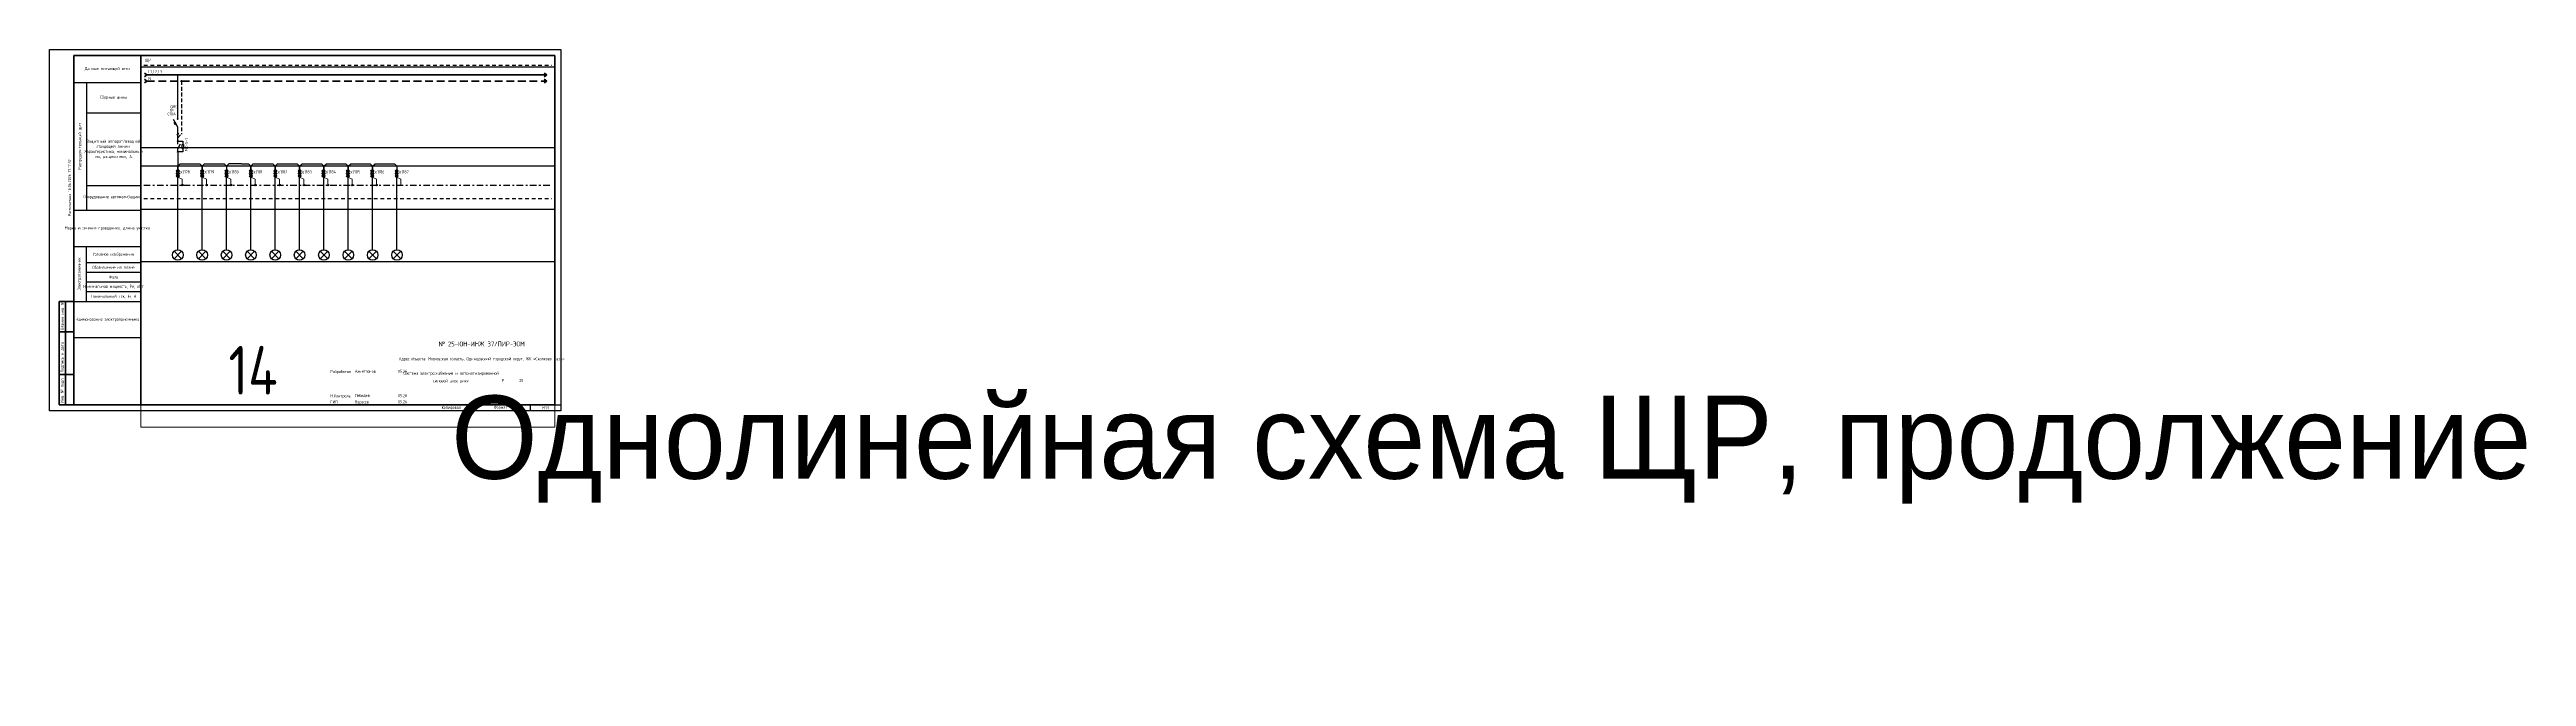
# Paper-space layout 'ЩР-1 (14)' of a CAD drawing. Header units: millimetres. Extents: x 0 to 2035, y -218 to 297.
# The model-space entities are those that its viewports show. They can reach past a viewport. Long polylines and large blocks are cut down to what shows.
import ezdxf
from ezdxf.enums import TextEntityAlignment as Align

# ---------------------------------------------------------------- set-up
doc = ezdxf.new("R2018")
doc.units = ezdxf.units.MM
for name, pattern in [('HIDDEN2', [4.7625, 3.175, -1.5875]), ('JIS_02_0.7', [1.35, 0.75, -0.6]), ('Штрихштриховая', [10.936111, 5.291667, -2.116667, 1.411111, -2.116667])]:
    doc.linetypes.add(name, pattern=pattern)
doc.layers.add('0-Область подсчета', color=152, linetype='Continuous', plot=False, transparency=0.5)
doc.layers.add('0_UNC Defpoints ЭОМ', color=6, linetype='Continuous', plot=False)
for name, color, linetype in [('0_XT', 7, 'Continuous'), ('0_Рамка', 7, 'Continuous'), ('Нумерация QF', 7, 'Continuous')]:
    doc.layers.add(name, color=color, linetype=linetype)
doc.layers.add('_0_ PE_проводник', color=3, linetype='Штрихштриховая', lineweight=20)
doc.styles.get("Standard").update_dxf_attribs({"font": 'arial.ttf'})
doc.styles.add('UNC_A', font='GOST2304A.ttf')
doc.styles.add('Unecom', font='GOST2304A.ttf', dxfattribs={"height": 2.5})
doc.styles.add('СПДС', font='isocpeur.ttf', dxfattribs={"width": 0.8, "height": 2.5})

# ---------------------------------------------------------------- blocks, each defined once
blk = doc.blocks.new('*U51')
at = {"lineweight": 60, "ltscale": 10}
for p, q in [((20, 292), (415, 292)), ((20, 5), (20, 292)), ((415, 292), (415, 5)), ((8, 90), (20, 90)), ((8, 5), (8, 90)), ((13, 90), (13, 5)), ((20, 90), (20, 5)), ((20, 90), (20, 5)), ((8, 65), (20, 65)), ((8, 30), (20, 30)), ((20, 5), (8, 5)), ((415, 5), (20, 5))]:
    blk.add_line(p, q, dxfattribs=at)
at = {"layer": '0_UNC Defpoints ЭОМ', "ltscale": 10}
blk.add_lwpolyline([(420, 0), (0, 0), (0, 297), (420, 297)], close=True, dxfattribs=at)
at = {"layer": '0_UNC Defpoints ЭОМ', "lineweight": 30}
blk.add_lwpolyline([(395, 5), (420, 5), (420, 0), (395, 0)], close=True, dxfattribs=at)
at = {"char_height": 2.5, "attachment_point": 4, "rotation": 90, "style": 'Unecom'}
for s, insert, width in [('{\\fGOST type A|b0|i1|c204|p34; }Взамен инв. №', (10.5, 65), 25), (' Подпись и дата', (10.5, 30), 35), (' Инв. № подл.', (10.5, 5), 24.419)]:
    blk.add_mtext(s, dxfattribs=dict(at, insert=insert, width=width))
at = {"style": 'Unecom'}
for s, insert, char_height, width, attachment_point, line_spacing_factor in [('Адрес объекта: Московская область, Одинцовский городской округ, ЖК «Сколково Парк»', (355, 42.5), 2.5, 115, 5, 1.5), ('№ 25-ЮН-ИНЖ 37/ПИР-ЭОМ', (355, 55), 4, 120, 5, 2), ('Разработал', (230.7, 32), 2.5, 20, 4, 2), ('Ахметзянов', (250.8, 32.5), 2.5, 19.921, 4, 2), ('05.26', (290, 32.5), 2.5, 10, 5, 2), ('Система электроснабжения и автоматизированной силовой электрики', (330, 27.5), 2.5, 70, 5, 1.5), ('Р', (372.5, 25), 2.5, 15, 5, 2), ('Н.Контроль', (230.7, 12), 2.5, 20, 4, 2), ('ГИП', (230.7, 7.3), 2.5, 20, 4, 2), ('Лебедев', (250.8, 12.5), 2.5, 19.921, 4, 2), ('Вересов', (250.8, 7), 2.5, 19.921, 4, 2), ('05.26', (290, 12.5), 2.5, 10, 5, 2), ('05.26', (290, 7.5), 2.5, 10, 5, 2)]:
    blk.add_mtext(s, dxfattribs=dict(at, insert=insert, char_height=char_height, width=width, attachment_point=attachment_point, line_spacing_factor=line_spacing_factor))
at = {"char_height": 2.5, "attachment_point": 4, "style": 'Unecom'}
for s, insert, width in [('Формат  ', (364.9, 2.6), 50), ('\\pi1; ', (250, -133.2), 20), ('\\pi1; ', (250, -133.2), 20), ('\\pxi0.4; ', (250, -133.2), 20), ('\\pi1; ', (512.5, -218.3), 20), ('\\pi1; ', (512.5, -218.3), 20), ('\\pxi0.4; ', (512.5, -218.3), 20)]:
    blk.add_mtext(s, dxfattribs=dict(at, insert=insert, width=width))
at = {"style": 'Unecom'}
blk.add_attdef('ЛИСТ_№', text='', height=2.5, dxfattribs=at).set_placement((387.5, 25), align=Align.MIDDLE_CENTER)
blk.add_attdef('КОЛ-ВО_ЛИСТОВ', text='', height=2.5, dxfattribs=at).set_placement((404.7, 23.7), align=Align.CENTER)
at = {"lineweight": 30, "flags": 104}
blk.add_attdef('ОПИСАНИЕ_ЛИСТА', text='', height=2.5, dxfattribs=at).set_placement((329.9, 12.5), align=Align.MIDDLE_CENTER)
at = {"style": 'Unecom', "flags": 8}
blk.add_attdef('ФОРМАТ_БУМАГИ', (379.4, 1.3), '', height=2.5, dxfattribs=at)
at = {"layer": '0_Рамка', "style": 'СПДС', "width": 0.8}
blk.add_text('Распечатано 18.06.2026 17:17:32', height=2.5, rotation=90, dxfattribs=at).set_placement((16.5, 160), align=Align.MIDDLE_LEFT)
at = {"layer": 'Defpoints', "insert": (330, 2.5), "char_height": 2.5, "width": 70, "attachment_point": 5, "style": 'Unecom'}
blk.add_mtext('Копировал', dxfattribs=at)
blk = doc.blocks.new('_Боковик_схема Юником')
at = {"color": 0, "lineweight": -2, "ltscale": 3}
blk.add_lwpolyline([(0, 232), (55, 232), (55, 0), (0, 0)], close=True, dxfattribs=at)
for points in [[(0, 210), (55, 210), (55, 125), (10.3, 125)], [(10.3, 210), (10.3, 105)], [(10.3, 185), (55, 185)], [(0, 105), (55, 105)], [(0, 75), (55, 75)], [(10, 75), (10, 30)], [(10, 62), (51.8, 62)], [(10, 62), (55, 62)], [(10, 54), (55, 54)], [(10, 46), (55, 46)], [(0, 30), (55, 30)], [(10, 38), (55, 38)]]:
    blk.add_lwpolyline(points, dxfattribs=at)
at = {"color": 0, "lineweight": -2, "char_height": 2.5, "attachment_point": 5, "style": 'Unecom'}
for s, insert, width in [('Данные питающей сети', (27.5, 221), 55), ('Сборные шины', (32.6, 197.5), 44.736), ('Защитный аппарат/вводной отходящей линии.\\PХарактеристика, номинальный ток, расцепитель, А.', (32.6, 155), 44.736), ('Оборудование автоматизации', (31, 115.7), 37.884), ('Марка и сечение проводника, длина участка', (27.5, 90), 55), ('Условное изображение', (32.5, 68.5), 45), ('Номинальная мощность, Рн, кВт', (32.5, 42), 45), ('Обозначение на плане', (32.5, 58), 45), ('Фаза', (32.5, 50), 45), ('Номинальный ток, Iн, А', (32.5, 34), 45), ('Наименование электроприемника', (27.5, 15), 55)]:
    blk.add_mtext(s, dxfattribs=dict(at, insert=insert, width=width))
at = {"color": 0, "lineweight": -2, "char_height": 2.5, "attachment_point": 5, "rotation": 90, "style": 'Unecom'}
for s, insert, width in [('Распределительный щит', (5.1, 157.5), 105), ('Электроприемник', (4.6, 52.5), 45)]:
    blk.add_mtext(s, dxfattribs=dict(at, insert=insert, width=width))
blk = doc.blocks.new('*U253')
at = {"color": 0, "lineweight": 30}
for p, q in [((-2.8, 2.8), (2.8, -2.8)), ((-2.8, -2.8), (2.8, 2.8))]:
    blk.add_line(p, q, dxfattribs=at)
blk.add_circle((0, 0), 4.33, dxfattribs=at)
blk = doc.blocks.new('*U254')
at = {"color": 0, "lineweight": 30}
for p, q in [((-2.8, 2.8), (2.8, -2.8)), ((-2.8, -2.8), (2.8, 2.8))]:
    blk.add_line(p, q, dxfattribs=at)
blk.add_circle((0, 0), 4.33, dxfattribs=at)
blk = doc.blocks.new('*U247')
at = {"color": 0, "lineweight": 30}
for p, q in [((-2.8, 2.8), (2.8, -2.8)), ((-2.8, -2.8), (2.8, 2.8))]:
    blk.add_line(p, q, dxfattribs=at)
blk.add_circle((0, 0), 4.33, dxfattribs=at)
blk = doc.blocks.new('*U252')
at = {"color": 0, "lineweight": 30}
for p, q in [((-2.8, 2.8), (2.8, -2.8)), ((-2.8, -2.8), (2.8, 2.8))]:
    blk.add_line(p, q, dxfattribs=at)
blk.add_circle((0, 0), 4.33, dxfattribs=at)
blk = doc.blocks.new('*U28')
at = {"lineweight": 25}
blk.add_line((-0.7, -0.7), (0.7, 0.7), dxfattribs=at)
blk = doc.blocks.new('*U291')
for p, q in [((0, -36.3), (0, 0)), ((0, -42.8), (-3.5, -36.7)), ((-0.4, -36.6), (0.4, -35.9)), ((0.4, -36.6), (-0.4, -35.9)), ((0, -54.3), (0, -42.8))]:
    blk.add_line(p, q)
at = {"color": 4, "linetype": 'HIDDEN2'}
for p in [(3, -5), (0, -51.6)]:
    blk.add_line(p, (3, -48.6), dxfattribs=at)
blk.add_lwpolyline([(-2.1, -41.1), (-3.1, -39.4), (-2.3, -38.9), (-1.3, -40.6)], close=True)
for centre in [(0, 0), (3, -5)]:
    blk.add_circle(centre, 0.5)
at = {"insert": (-6.2, -24.9), "char_height": 2.5, "attachment_point": 1, "style": 'Unecom'}
blk.add_mtext_dynamic_manual_height_columns('\\pxql;QF', width=5.707, gutter_width=12.5, heights=[4.37], dxfattribs=at)
at = {"style": 'Unecom'}
for tag, p in [('P', (-3.4, -30.4)), ('A', (-1.7, -33.3))]:
    blk.add_attdef(tag, text='', height=2.5, dxfattribs=at).set_placement(p, align=Align.RIGHT)
blk.add_attdef('N', (-3.2, -27.4), '', height=2.5, dxfattribs=at)
blk = doc.blocks.new('MK-5-1')
at = {"lineweight": 25}
for p, q in [((-0.5, -0.5), (0.5, 0.5)), ((-0.5, -15.3), (0.5, -14.2))]:
    blk.add_line(p, q, dxfattribs=at)
for p, q in [((0, -4.4), (0, -0.5)), ((0, -10.4), (3.7, -4)), ((0, -14.2), (0, -10.4))]:
    blk.add_line(p, q)
at = {"ltscale": 5}
for points in [[(0, 0), (6.7, 0), (6.7, -4.6)], [(6.7, -10.1), (6.7, -14.7), (0, -14.7)]]:
    blk.add_lwpolyline(points, dxfattribs=at)
blk.add_lwpolyline([(5.8, -4.6), (7.6, -4.6), (7.6, -10.1), (5.8, -10.1)], close=True, dxfattribs=at)
at = {"lineweight": 25}
for centre in [(0, 0), (0, -14.7)]:
    blk.add_circle(centre, 0.5, dxfattribs=at)
at = {"ltscale": 5, "style": 'Unecom'}
blk.add_attdef('№', text='', height=2.5, dxfattribs=at).set_placement((8.4, -7.6), align=Align.MIDDLE_LEFT)
blk = doc.blocks.new('*U270')
at = {"lineweight": 40}
for p, q in [((0, 0), (-2, 1.5)), ((0, 0), (-2, -1.5)), ((328.4, 0), (326.4, 1.5)), ((328.4, 0), (326.4, -1.5)), ((0, -5), (-2, -3.5)), ((0, -5), (-2, -6.5)), ((328.4, -5), (326.4, -3.5)), ((328.4, -5), (326.4, -6.5))]:
    blk.add_line(p, q, dxfattribs=at)
at = {"linetype": 'ByBlock', "lineweight": 40}
blk.add_lwpolyline([(0, 0), (328.4, 0)], dxfattribs=at)
at = {"color": 4, "linetype": 'HIDDEN2', "lineweight": 40, "ltscale": 2}
blk.add_lwpolyline([(0, -5), (328.4, -5)], dxfattribs=at)
at = {"insert": (1.2, -1.6), "char_height": 2.5, "attachment_point": 1, "style": 'UNC_A'}
blk.add_mtext_dynamic_manual_height_columns('N', width=3.844, gutter_width=12.5, heights=[0], dxfattribs=at)
at = {"style": 'UNC_A'}
blk.add_attdef('ЛИНИЯ', (1, 1.5), '', height=2.5, dxfattribs=at)
blk = doc.blocks.new('XT')
at = {"color": 32, "true_color": 0xcd6928}
for p, q in [((0.8, 0), (-1, -1.8)), ((1, -0.2), (-0.8, -2))]:
    blk.add_line(p, q, dxfattribs=at)
at = {"color": 5}
for p, q in [((0.8, -2), (-1, -3.8)), ((1, -2.2), (-0.8, -4))]:
    blk.add_line(p, q, dxfattribs=at)
at = {"color": 3}
for p, q in [((0.8, -4), (-1, -5.8)), ((1, -4.2), (-0.8, -6))]:
    blk.add_line(p, q, dxfattribs=at)
at = {"color": 32, "true_color": 0xcd6928}
blk.add_circle((0, -1), 1, dxfattribs=at)
at = {"color": 5}
blk.add_circle((0, -3), 1, dxfattribs=at)
at = {"color": 3}
blk.add_circle((0, -5), 1, dxfattribs=at)
at = {"style": 'UNC_A'}
blk.add_attdef('1', (1.7, 0.1), '', height=2.5, dxfattribs=at)

msp = doc.modelspace()

# ---------------------------------------------------------------- linework, layer by layer
at = {"color": 6}
for points in [[(4475, 1577.99), (4135, 1577.99), (4135, 1290.99), (4475, 1290.99), (4475, 1577.99)], [(4815, 1577.99), (4475, 1577.99), (4475, 1290.99), (4815, 1290.99), (4815, 1577.99)], [(5155, 1577.99), (4815, 1577.99), (4815, 1290.99), (5155, 1290.99), (5155, 1577.99)]]:
    msp.add_lwpolyline(points, dxfattribs=at)
at = {"linetype": 'JIS_02_0.7', "ltscale": 4}
for points in [[(4477.499, 1570.16), (4812.679, 1570.16)], [(4477.499, 1460.471), (4812.679, 1460.471)]]:
    msp.add_lwpolyline(points, dxfattribs=at)
for points in [[(4505.391, 1498.759), (4505.391, 1484.055)], [(4505.391, 1484.055), (4505.391, 1487.055), (4507.391, 1489.055), (4523.391, 1489.055), (4525.391, 1487.055), (4525.391, 1484.055)], [(4525.391, 1484.055), (4525.391, 1487.055), (4527.391, 1489.055), (4543.391, 1489.055), (4545.391, 1487.055), (4545.391, 1484.055)], [(4557.712, 1489.055), (4547.391, 1489.055), (4545.391, 1487.055), (4545.391, 1484.055)], [(4557.712, 1489.055), (4563.391, 1489.055), (4565.391, 1487.055), (4565.391, 1484.055)], [(4565.391, 1484.055), (4565.391, 1487.055), (4567.391, 1489.055), (4583.391, 1489.055), (4585.391, 1487.055), (4585.391, 1484.055)], [(4585.391, 1484.055), (4585.391, 1487.055), (4587.391, 1489.055), (4603.391, 1489.055), (4605.391, 1487.055), (4605.391, 1484.055)], [(4605.391, 1484.055), (4605.391, 1487.055), (4607.391, 1489.055), (4623.391, 1489.055), (4625.391, 1487.055), (4625.391, 1484.055)], [(4625.391, 1484.055), (4625.391, 1487.055), (4627.391, 1489.055), (4643.391, 1489.055), (4645.391, 1487.055), (4645.391, 1484.055)], [(4645.391, 1484.055), (4645.391, 1487.055), (4647.391, 1489.055), (4663.391, 1489.055), (4665.391, 1487.055), (4665.391, 1484.055)], [(4665.391, 1484.055), (4665.391, 1487.055), (4667.391, 1489.055), (4683.391, 1489.055), (4685.391, 1487.055), (4685.391, 1484.055)], [(4505.389, 1418.424), (4505.389, 1478.055)], [(4525.389, 1418.424), (4525.389, 1478.055)], [(4545.389, 1418.424), (4545.389, 1478.055)], [(4565.389, 1418.424), (4565.389, 1478.055)], [(4585.389, 1418.424), (4585.389, 1478.055)], [(4605.389, 1418.424), (4605.389, 1478.055)], [(4625.389, 1418.424), (4625.389, 1478.055)], [(4645.389, 1418.424), (4645.389, 1478.055)], [(4665.389, 1418.424), (4665.389, 1478.055)], [(4685.389, 1418.424), (4685.389, 1478.055)]]:
    msp.add_lwpolyline(points)
at = {"color": 3, "linetype": 'Штрихштриховая'}
msp.add_lwpolyline([(4477.499, 1471.568), (4812.679, 1471.568)], dxfattribs=at)
at = {"color": 0, "linetype": 'ByBlock', "lineweight": -3}
for centre in [(4508.964, 1471.604), (4528.964, 1471.598), (4548.964, 1471.592), (4568.964, 1471.587), (4588.964, 1471.581), (4608.964, 1471.575), (4628.63, 1471.557), (4648.63, 1471.557), (4668.63, 1471.557)]:
    msp.add_circle(centre, 0.575, dxfattribs=at)
at = {"layer": '0-Область подсчета'}
for points in [[(147.309, 1584.367), (6296.248, 1584.367), (6296.248, 1408.375), (147.309, 1408.375)], [(150.349, 1568.697), (6220.211, 1568.697), (6220.211, 1502.163), (150.349, 1502.163)], [(142.142, 1487.401), (6300.609, 1487.401), (6300.609, 1451.513), (142.142, 1451.513)]]:
    msp.add_lwpolyline(points, close=True, dxfattribs=at)
at = {"layer": '_0_ PE_проводник'}
for points in [[(4508.964, 1471.604), (4508.965, 1476.372), (4505.392, 1477.996)], [(4528.964, 1471.598), (4528.965, 1476.366), (4525.392, 1477.99)], [(4548.964, 1471.592), (4548.965, 1476.36), (4545.392, 1477.984)], [(4568.964, 1471.587), (4568.965, 1476.355), (4565.392, 1477.979)], [(4588.964, 1471.581), (4588.965, 1476.349), (4585.392, 1477.973)], [(4608.964, 1471.575), (4608.965, 1476.343), (4605.392, 1477.967)], [(4628.63, 1471.557), (4628.631, 1476.325), (4625.058, 1477.949)], [(4648.63, 1471.557), (4648.631, 1476.325), (4645.058, 1477.949)], [(4668.63, 1471.557), (4668.631, 1476.325), (4665.058, 1477.949)], [(4688.63, 1471.557), (4688.631, 1476.325), (4685.058, 1477.949)]]:
    msp.add_lwpolyline(points, dxfattribs=at)

# ---------------------------------------------------------------- block references
msp.add_blockref('*U270', (4479.986, 1562.041)).add_auto_attribs({'ЛИНИЯ': 'L1,L2,L3'})
msp.add_blockref('*U270', (4479.986, 1562.041)).add_auto_attribs({'ЛИНИЯ': 'L1,L2,L3'})
at = {"color": 1}
ref = msp.add_blockref('*U291', (4505.391, 1562.063), dxfattribs=at)
ref.add_attrib('P', '1P', dxfattribs={"height": 2.5, "style": 'Unecom'}).set_placement((4501.995, 1531.629), align=Align.RIGHT)
ref.add_attrib('A', 'С10А', dxfattribs={"height": 2.5, "style": 'Unecom'}).set_placement((4503.687, 1528.783), align=Align.RIGHT)
msp.add_blockref('*U28', (4505.391, 1513.513))
at = {"xscale": 0.6111081464869302, "yscale": 0.6111081464869302, "zscale": 0.6111081464869302}
msp.add_blockref('MK-5-1', (4505.391, 1507.755), dxfattribs=at)
ref = msp.add_blockref('XT', (4505.391, 1484.055))
ref.add_attrib('1', 'XT', (4507.139, 1480.812), dxfattribs={"height": 2.5, "style": 'UNC_A'})
ref = msp.add_blockref('XT', (4525.391, 1484.055))
ref.add_attrib('1', 'XT', (4527.139, 1480.812), dxfattribs={"height": 2.5, "style": 'UNC_A'})
ref = msp.add_blockref('XT', (4545.391, 1484.055))
ref.add_attrib('1', 'XT', (4547.139, 1480.812), dxfattribs={"height": 2.5, "style": 'UNC_A'})
ref = msp.add_blockref('XT', (4565.391, 1484.055))
ref.add_attrib('1', 'XT', (4567.139, 1480.812), dxfattribs={"height": 2.5, "style": 'UNC_A'})
ref = msp.add_blockref('XT', (4585.391, 1484.055))
ref.add_attrib('1', 'XT', (4587.139, 1480.812), dxfattribs={"height": 2.5, "style": 'UNC_A'})
ref = msp.add_blockref('XT', (4605.391, 1484.055))
ref.add_attrib('1', 'XT', (4607.139, 1480.812), dxfattribs={"height": 2.5, "style": 'UNC_A'})
ref = msp.add_blockref('XT', (4625.055, 1484.055))
ref.add_attrib('1', 'XT', (4626.803, 1480.812), dxfattribs={"height": 2.5, "style": 'UNC_A'})
ref = msp.add_blockref('XT', (4645.055, 1484.055))
ref.add_attrib('1', 'XT', (4646.803, 1480.812), dxfattribs={"height": 2.5, "style": 'UNC_A'})
ref = msp.add_blockref('XT', (4665.055, 1484.055))
ref.add_attrib('1', 'XT', (4666.803, 1480.812), dxfattribs={"height": 2.5, "style": 'UNC_A'})
ref = msp.add_blockref('XT', (4685.055, 1484.055))
ref.add_attrib('1', 'XT', (4686.803, 1480.812), dxfattribs={"height": 2.5, "style": 'UNC_A'})
at = {"color": 1}
for name, p in [('*U253', (4505.391, 1414.092)), ('*U254', (4525.391, 1414.092)), ('*U247', (4545.391, 1414.092)), ('*U252', (4565.391, 1414.092)), ('*U253', (4585.391, 1414.092)), ('*U254', (4605.391, 1414.092)), ('*U254', (4625.391, 1414.092)), ('*U254', (4645.391, 1414.092)), ('*U254', (4665.391, 1414.092)), ('*U254', (4685.389, 1414.092))]:
    msp.add_blockref(name, p, dxfattribs=at)

# ---------------------------------------------------------------- texts
at = {"color": 0, "linetype": 'ByBlock', "lineweight": 20, "insert": (4512.435, 1499.398), "char_height": 2.5, "width": 36.46284, "attachment_point": 4, "rotation": 90, "line_spacing_factor": 3.6, "style": 'Unecom'}
msp.add_mtext('\\pxsm0.75;МК-5-1', dxfattribs=at)
at = {"layer": '0_XT', "char_height": 2.5, "attachment_point": 4, "style": 'Unecom'}
for s, insert in [('178', (4510.618, 1482.336)), ('179', (4530.618, 1482.336)), ('180', (4550.618, 1482.336)), ('181', (4570.618, 1482.336)), ('182', (4590.618, 1482.336)), ('183', (4610.618, 1482.336)), ('184', (4630.282, 1482.336)), ('185', (4650.282, 1482.336)), ('186', (4670.282, 1482.336)), ('187', (4690.282, 1482.336))]:
    msp.add_mtext_dynamic_manual_height_columns(s, width=9.91675, gutter_width=12.5, heights=[0], dxfattribs=dict(at, insert=insert))
at = {"layer": 'Defpoints', "color": 6, "insert": (4547.024, 1339.307), "char_height": 40, "attachment_point": 1, "style": 'Unecom'}
msp.add_mtext_dynamic_manual_height_columns('14', width=99.92054, gutter_width=12.5, heights=[0], dxfattribs=at)
at = {"layer": 'Нумерация QF', "char_height": 2.5, "style": 'Unecom'}
for s, width, insert, attachment_point in [('ЩР', 13.62236, (4478.367, 1575.564), 1), ('ЩР', 13.62236, (4478.367, 1575.564), 1), ('62', 7.51, (4502.476, 1535.984), 4)]:
    msp.add_mtext_dynamic_manual_height_columns(s, width=width, gutter_width=12.5, heights=[0], dxfattribs=dict(at, insert=insert, attachment_point=attachment_point))

psp = doc.layouts.new('ЩР-1 (14)')

# ---------------------------------------------------------------- block references
at = {"ltscale": 100}
ref = psp.add_blockref('*U51', (0, 0), dxfattribs=at)
ref.add_attrib('ФОРМАТ_БУМАГИ', 'А3', (379.4, 1.3), dxfattribs={"height": 2.5, "style": 'Unecom'})
ref.add_attrib('ЛИСТ_№', '20', dxfattribs={"height": 2.5, "style": 'Unecom'}).set_placement((387.5, 25), align=Align.MIDDLE_CENTER)
lines = psp.add_mtext('Однолинейная схема ЩР, продолжение', dxfattribs={"insert": (329.9, 12.5), "char_height": 68.284, "attachment_point": 1})
ref.add_attrib('ОПИСАНИЕ_ЛИСТА', '', (329.9, 12.5), dxfattribs={"flags": 104}).embed_mtext(lines)
at = {"lineweight": -3}
psp.add_blockref('_Боковик_схема Юником', (20, 60), dxfattribs=at)

# ---------------------------------------------------------------- texts
at = {"insert": (407.5, 2.5), "char_height": 2.5, "width": 25, "attachment_point": 5, "line_spacing_factor": 2, "style": 'Unecom'}
psp.add_mtext('М1:1', dxfattribs=at)

# ---------------------------------------------------------------- viewports
at = {"layer": 'Defpoints', "color": 6}
psp.add_viewport(center=(245, 139.3), size=(340, 305.449), view_center_point=(4645, 1425.266), view_height=305.44904, dxfattribs=at)

doc.saveas('drawing.dxf')
